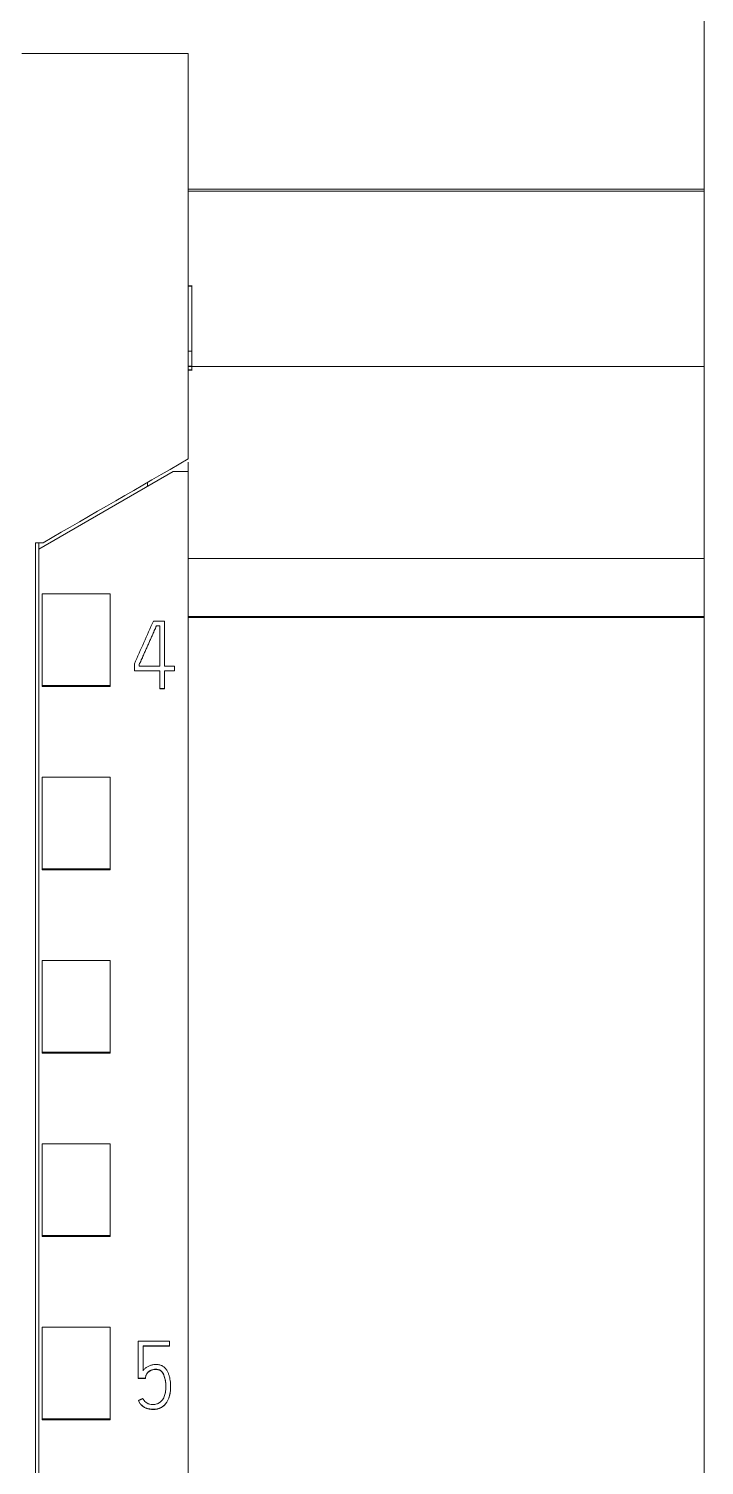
# Model space of a CAD drawing. Header units: millimetres. Extents: x 4134 to 7422, y 1400 to 3585.
# Drawn here: x 5559.15 to 5579.05, y 3331.19 to 3373.5 of the extents above; entities that cross this region are included whole.
import ezdxf

# ---------------------------------------------------------------- set-up
doc = ezdxf.new("R2010")
doc.units = ezdxf.units.MM
doc.layers.add('000-PI-Oprema', color=30, linetype='Continuous', lineweight=5)
doc.layers.add('004-PI-DIN Šina', color=3, linetype='Continuous')

# ---------------------------------------------------------------- blocks, each defined once
blk = doc.blocks.new('S7-1500 AI HS - 6ES7531-7NF10-0AB0')
at = {"layer": '000-PI-Oprema', "color": 0, "linetype": 'ByBlock', "lineweight": 0}
for p, q in [((34.8, 147), (29.9, 147)), ((34.912, 140.15), (34.8, 140.15)), ((34.912, 140.144), (34.8, 140.144)), ((34.9, 138.234), (34.8, 138.234)), ((34.9, 138.234), (34.9, 137.784)), ((34.9, 137.784), (34.8, 137.784)), ((34.8, 137.675), (34.912, 137.675)), ((34.8, 137.672), (34.912, 137.672)), ((30.4, 132.4), (34.35, 134.681)), ((34.8, 134.681), (34.35, 134.681)), ((34.8, 134.961), (34.8, 134.681)), ((34.8, 134.681), (34.8, 21.262)), ((33.6, 134.248), (33.6, 134.365)), ((30.3, 132.586), (30.522, 132.586)), ((30.522, 132.586), (30.3, 132.586)), ((30.4, 132.586), (30.4, 132.4)), ((30.4, 23.585), (30.4, 132.4)), ((30.5, 128.383), (30.5, 131.086)), ((30.5, 131.086), (32.5, 131.086)), ((32.5, 128.383), (32.5, 131.086)), ((33.771, 130.279), (34.101, 130.279)), ((33.863, 130.141), (33.863, 130.135)), ((33.96, 130.141), (33.863, 130.141)), ((33.863, 130.135), (33.96, 130.135)), ((33.96, 128.955), (33.96, 130.141)), ((34.101, 130.279), (34.101, 128.955)), ((33.211, 128.817), (33.211, 129.021)), ((33.211, 128.817), (33.211, 128.81)), ((33.96, 128.817), (33.211, 128.817)), ((33.211, 128.81), (33.96, 128.81)), ((33.349, 128.99), (33.349, 128.955)), ((33.349, 128.955), (33.96, 128.955)), ((33.96, 128.29), (33.96, 128.817)), ((34.101, 128.955), (34.395, 128.955)), ((34.101, 128.817), (34.101, 128.29)), ((34.395, 128.817), (34.101, 128.817)), ((34.101, 128.81), (34.395, 128.81)), ((34.395, 128.955), (34.395, 128.817)), ((34.395, 128.817), (34.395, 128.81)), ((30.5, 128.349), (30.5, 128.383)), ((30.5, 128.383), (32.5, 128.383)), ((30.5, 128.349), (32.5, 128.349)), ((32.5, 128.349), (32.5, 128.383)), ((33.96, 128.29), (33.96, 128.283)), ((34.101, 128.29), (33.96, 128.29)), ((33.96, 128.283), (34.101, 128.283)), ((34.101, 128.29), (34.101, 128.283)), ((30.5, 122.981), (30.5, 125.684)), ((30.5, 125.684), (32.5, 125.684)), ((32.5, 122.981), (32.5, 125.684)), ((30.5, 122.949), (30.5, 122.981)), ((30.5, 122.981), (32.5, 122.981)), ((30.5, 122.949), (32.5, 122.949)), ((32.5, 122.949), (32.5, 122.981)), ((30.5, 117.58), (30.5, 120.283)), ((30.5, 120.283), (32.5, 120.283)), ((32.5, 117.58), (32.5, 120.283)), ((30.5, 117.549), (30.5, 117.58)), ((30.5, 117.58), (32.5, 117.58)), ((30.5, 117.549), (32.5, 117.549)), ((32.5, 117.549), (32.5, 117.58)), ((30.5, 112.178), (30.5, 114.881)), ((30.5, 114.881), (32.5, 114.881)), ((32.5, 112.178), (32.5, 114.881)), ((30.5, 112.178), (32.5, 112.178)), ((30.5, 112.149), (30.5, 112.178)), ((30.5, 112.149), (32.5, 112.149)), ((32.5, 112.149), (32.5, 112.178)), ((30.5, 106.777), (30.5, 109.479)), ((30.5, 109.479), (32.5, 109.479)), ((32.5, 106.777), (32.5, 109.479)), ((33.327, 109.07), (33.327, 107.976)), ((34.251, 109.07), (33.327, 109.07)), ((33.466, 108.197), (33.466, 108.932)), ((33.466, 108.932), (34.251, 108.932)), ((34.251, 108.926), (33.466, 108.926)), ((34.251, 108.932), (34.251, 109.07)), ((34.251, 108.932), (34.251, 108.926)), ((33.327, 107.976), (33.327, 107.97)), ((33.327, 107.976), (33.538, 107.976)), ((33.538, 107.97), (33.327, 107.97)), ((33.538, 107.976), (33.538, 107.97)), ((34.279, 107.712), (34.279, 107.718)), ((33.333, 107.321), (33.333, 107.315)), ((30.5, 106.749), (30.5, 106.777)), ((30.5, 106.777), (32.5, 106.777)), ((30.5, 106.749), (32.5, 106.749)), ((32.5, 106.749), (32.5, 106.777))]:
    blk.add_line(p, q, dxfattribs=at)
at = {"layer": '000-PI-Oprema', "color": 7, "linetype": 'Continuous', "lineweight": 13}
blk.add_ellipse((11.087, 20.05), major_axis=(432.572, 977.483), ratio=0.022444, start_param=1.467725, end_param=1.469021, dxfattribs=at)
at = {"layer": '000-PI-Oprema', "color": 0, "linetype": 'ByBlock', "lineweight": 0}
for points, knots in [([(34.8, 147), (34.8, 145.915), (34.8, 142.31), (34.8, 138.328), (34.8, 135.43), (34.8, 135.056)], [0, 0, 0, 0, 0.272684, 0.906013, 1, 1, 1, 1]), ([(34.9, 140.15), (34.9, 140.15), (34.9, 140.138), (34.9, 140.088), (34.9, 139.995), (34.9, 139.854), (34.9, 139.644), (34.9, 139.416), (34.9, 139.192), (34.9, 138.997), (34.9, 138.865), (34.9, 138.771), (34.9, 138.682), (34.9, 138.596), (34.9, 138.51), (34.9, 138.43), (34.9, 138.333), (34.9, 138.242), (34.9, 138.182), (34.9, 138.147), (34.9, 138.126), (34.9, 138.115), (34.9, 138.111), (34.9, 138.122), (34.9, 138.162), (34.9, 138.206), (34.9, 138.231)], [0, 0, 0, 0, 0.054923, 0.109157, 0.158857, 0.213508, 0.264907, 0.320314, 0.369873, 0.418461, 0.471704, 0.5026, 0.551052, 0.617218, 0.660884, 0.691286, 0.712023, 0.730248, 0.751802, 0.781189, 0.80362, 0.828627, 0.856379, 0.904145, 0.9524, 1, 1, 1, 1]), ([(34.9, 137.784), (34.9, 137.761), (34.9, 137.72), (34.9, 137.681), (34.9, 137.672), (34.9, 137.672), (34.9, 137.672)], [0, 0, 0, 0, 0.351048, 0.67786, 0.983317, 1, 1, 1, 1]), ([(30.3, 23.299), (30.3, 26.64), (30.3, 34.605), (30.3, 47.245), (30.3, 62.731), (30.3, 77.025), (30.3, 91.235), (30.3, 105.802), (30.3, 119.972), (30.3, 129.542), (30.3, 132.586)], [0, 0, 0, 0, 0.091483, 0.21812, 0.346206, 0.515858, 0.610111, 0.736264, 0.916066, 1, 1, 1, 1]), ([(33.863, 130.141), (33.852, 130.117), (33.842, 130.093), (33.82, 130.045), (33.81, 130.021), (33.778, 129.949), (33.757, 129.901), (33.714, 129.805), (33.693, 129.757), (33.65, 129.661), (33.629, 129.613), (33.586, 129.517), (33.564, 129.469), (33.522, 129.374), (33.5, 129.326), (33.457, 129.23), (33.436, 129.182), (33.404, 129.11), (33.393, 129.086), (33.377, 129.05), (33.371, 129.038), (33.36, 129.014), (33.355, 129.002), (33.349, 128.99)], [0, 0, 0, 0, 0.0625, 0.0625, 0.125, 0.125, 0.25, 0.25, 0.375, 0.375, 0.5, 0.5, 0.625, 0.625, 0.75, 0.75, 0.875, 0.875, 0.9375, 0.9375, 0.96875, 0.96875, 1, 1, 1, 1]), ([(33.349, 128.984), (33.355, 128.996), (33.36, 129.008), (33.371, 129.032), (33.377, 129.044), (33.393, 129.08), (33.404, 129.104), (33.436, 129.176), (33.457, 129.224), (33.5, 129.319), (33.522, 129.367), (33.564, 129.463), (33.586, 129.511), (33.629, 129.607), (33.65, 129.655), (33.693, 129.751), (33.714, 129.799), (33.757, 129.895), (33.778, 129.943), (33.81, 130.015), (33.82, 130.039), (33.842, 130.087), (33.852, 130.111), (33.863, 130.135)], [0, 0, 0, 0, 0.03125, 0.03125, 0.0625, 0.0625, 0.125, 0.125, 0.25, 0.25, 0.375, 0.375, 0.5, 0.5, 0.625, 0.625, 0.75, 0.75, 0.875, 0.875, 0.9375, 0.9375, 1, 1, 1, 1]), ([(33.333, 107.321), (33.345, 107.295), (33.359, 107.269), (33.383, 107.233), (33.391, 107.222), (33.41, 107.2), (33.42, 107.189), (33.442, 107.169), (33.453, 107.16), (33.476, 107.143), (33.488, 107.135), (33.513, 107.12), (33.526, 107.113), (33.553, 107.101), (33.566, 107.096), (33.594, 107.087), (33.608, 107.083), (33.636, 107.076), (33.65, 107.073), (33.68, 107.069), (33.694, 107.068), (33.716, 107.066), (33.723, 107.066), (33.738, 107.065), (33.745, 107.065), (33.767, 107.064), (33.782, 107.064), (33.811, 107.065), (33.826, 107.066), (33.855, 107.069), (33.869, 107.072), (33.898, 107.078), (33.912, 107.082), (33.954, 107.095), (33.981, 107.107), (34.02, 107.129), (34.032, 107.137), (34.056, 107.154), (34.067, 107.163), (34.089, 107.182), (34.1, 107.192), (34.12, 107.214), (34.129, 107.225), (34.156, 107.26), (34.172, 107.284), (34.193, 107.322), (34.2, 107.336), (34.212, 107.362), (34.218, 107.376), (34.234, 107.417), (34.243, 107.444), (34.258, 107.5), (34.264, 107.529), (34.27, 107.572), (34.272, 107.586), (34.275, 107.615), (34.276, 107.63), (34.278, 107.674), (34.279, 107.703), (34.278, 107.761), (34.276, 107.819), (34.271, 107.877), (34.263, 107.935), (34.258, 107.963), (34.249, 108.006), (34.245, 108.021), (34.238, 108.049), (34.233, 108.063), (34.22, 108.105), (34.209, 108.132), (34.189, 108.172), (34.182, 108.185), (34.167, 108.21), (34.16, 108.222), (34.134, 108.257), (34.115, 108.279), (34.07, 108.318), (34.046, 108.335), (34.006, 108.354), (33.992, 108.36), (33.964, 108.369), (33.95, 108.372), (33.921, 108.378), (33.906, 108.38), (33.876, 108.382), (33.862, 108.382), (33.832, 108.382), (33.818, 108.381), (33.789, 108.379), (33.774, 108.377), (33.745, 108.373), (33.731, 108.37), (33.702, 108.363), (33.688, 108.358), (33.66, 108.349), (33.646, 108.343), (33.62, 108.331), (33.607, 108.324), (33.582, 108.309), (33.569, 108.3), (33.546, 108.283), (33.534, 108.273), (33.513, 108.253), (33.503, 108.243), (33.484, 108.221), (33.474, 108.209), (33.466, 108.197)], [0, 0, 0, 0, 0.03125, 0.03125, 0.046875, 0.046875, 0.0625, 0.0625, 0.078125, 0.078125, 0.09375, 0.09375, 0.109375, 0.109375, 0.125, 0.125, 0.140625, 0.140625, 0.15625, 0.15625, 0.171875, 0.171875, 0.179687, 0.179687, 0.1875, 0.1875, 0.203125, 0.203125, 0.21875, 0.21875, 0.234375, 0.234375, 0.25, 0.25, 0.28125, 0.28125, 0.296875, 0.296875, 0.3125, 0.3125, 0.328125, 0.328125, 0.34375, 0.34375, 0.375, 0.375, 0.390625, 0.390625, 0.40625, 0.40625, 0.4375, 0.4375, 0.46875, 0.46875, 0.484375, 0.484375, 0.5, 0.5, 0.53125, 0.53125, 0.5625, 0.59375, 0.59375, 0.625, 0.625, 0.640625, 0.640625, 0.65625, 0.65625, 0.6875, 0.6875, 0.703125, 0.703125, 0.71875, 0.71875, 0.75, 0.75, 0.78125, 0.78125, 0.796875, 0.796875, 0.8125, 0.8125, 0.828125, 0.828125, 0.84375, 0.84375, 0.859375, 0.859375, 0.875, 0.875, 0.890625, 0.890625, 0.90625, 0.90625, 0.921875, 0.921875, 0.9375, 0.9375, 0.953125, 0.953125, 0.96875, 0.96875, 0.984375, 0.984375, 1, 1, 1, 1]), ([(33.538, 107.976), (33.539, 107.999), (33.542, 108.022), (33.551, 108.056), (33.555, 108.067), (33.564, 108.088), (33.569, 108.098), (33.582, 108.117), (33.588, 108.127), (33.6, 108.14), (33.604, 108.144), (33.612, 108.153), (33.616, 108.157), (33.637, 108.176), (33.656, 108.189), (33.687, 108.206), (33.697, 108.212), (33.718, 108.221), (33.729, 108.224), (33.762, 108.234), (33.786, 108.238), (33.82, 108.241), (33.832, 108.242), (33.855, 108.241), (33.866, 108.241), (33.901, 108.237), (33.924, 108.233), (33.951, 108.222), (33.957, 108.22), (33.967, 108.215), (33.972, 108.212), (33.987, 108.203), (33.996, 108.196), (34.009, 108.184), (34.013, 108.18), (34.021, 108.172), (34.032, 108.159), (34.042, 108.145), (34.054, 108.125), (34.06, 108.115), (34.07, 108.094), (34.075, 108.084), (34.088, 108.052), (34.096, 108.031), (34.109, 107.987), (34.114, 107.964), (34.121, 107.931), (34.123, 107.919), (34.127, 107.897), (34.132, 107.863), (34.135, 107.829), (34.138, 107.783), (34.139, 107.761), (34.14, 107.693), (34.138, 107.647), (34.131, 107.591), (34.129, 107.579), (34.125, 107.557), (34.123, 107.545), (34.116, 107.511), (34.109, 107.489), (34.095, 107.446), (34.086, 107.424), (34.065, 107.383), (34.053, 107.363), (34.027, 107.326), (34.012, 107.308), (33.987, 107.284), (33.978, 107.276), (33.96, 107.262), (33.951, 107.255), (33.931, 107.243), (33.921, 107.237), (33.9, 107.228), (33.889, 107.223), (33.856, 107.213), (33.833, 107.209), (33.798, 107.206), (33.786, 107.205), (33.763, 107.205), (33.752, 107.205), (33.717, 107.206), (33.694, 107.208), (33.66, 107.215), (33.649, 107.218), (33.627, 107.225), (33.616, 107.229), (33.594, 107.239), (33.584, 107.244), (33.564, 107.256), (33.554, 107.263), (33.527, 107.284), (33.51, 107.3), (33.489, 107.328), (33.483, 107.338), (33.471, 107.358), (33.465, 107.368), (33.46, 107.379)], [0, 0, 0, 0, 0.03125, 0.03125, 0.046875, 0.046875, 0.0625, 0.0625, 0.078125, 0.078125, 0.085937, 0.085937, 0.09375, 0.09375, 0.125, 0.125, 0.140625, 0.140625, 0.15625, 0.15625, 0.1875, 0.1875, 0.203125, 0.203125, 0.21875, 0.21875, 0.25, 0.25, 0.257812, 0.257812, 0.265625, 0.265625, 0.28125, 0.28125, 0.289062, 0.289062, 0.296875, 0.3125, 0.3125, 0.328125, 0.328125, 0.34375, 0.34375, 0.375, 0.375, 0.40625, 0.40625, 0.421875, 0.421875, 0.4375, 0.46875, 0.46875, 0.5, 0.5, 0.5625, 0.5625, 0.578125, 0.578125, 0.59375, 0.59375, 0.625, 0.625, 0.65625, 0.65625, 0.6875, 0.6875, 0.71875, 0.71875, 0.734375, 0.734375, 0.75, 0.75, 0.765625, 0.765625, 0.78125, 0.78125, 0.8125, 0.8125, 0.828125, 0.828125, 0.84375, 0.84375, 0.875, 0.875, 0.890625, 0.890625, 0.90625, 0.90625, 0.921875, 0.921875, 0.9375, 0.9375, 0.96875, 0.96875, 0.984375, 0.984375, 1, 1, 1, 1]), ([(34.139, 107.713), (34.139, 107.718), (34.139, 107.723), (34.139, 107.751), (34.138, 107.773), (34.135, 107.819), (34.133, 107.841), (34.125, 107.909), (34.117, 107.954), (34.097, 108.02), (34.09, 108.042), (34.072, 108.085), (34.062, 108.105), (34.044, 108.135), (34.038, 108.144), (34.023, 108.163), (34.016, 108.172), (33.999, 108.187), (33.99, 108.195), (33.975, 108.204), (33.97, 108.207), (33.959, 108.213), (33.954, 108.215), (33.938, 108.221), (33.927, 108.225), (33.904, 108.23), (33.892, 108.232), (33.869, 108.234), (33.857, 108.235), (33.834, 108.235), (33.823, 108.235), (33.799, 108.233), (33.788, 108.232), (33.765, 108.228), (33.731, 108.22), (33.699, 108.207), (33.668, 108.19), (33.658, 108.184), (33.639, 108.17), (33.63, 108.163), (33.613, 108.148), (33.605, 108.139), (33.593, 108.126), (33.589, 108.121), (33.582, 108.112), (33.579, 108.107), (33.57, 108.093), (33.564, 108.082), (33.555, 108.061), (33.551, 108.05), (33.542, 108.016), (33.539, 107.993), (33.538, 107.97)], [0, 0, 0, 0, 0.013624, 0.013624, 0.075273, 0.075273, 0.136921, 0.136921, 0.260218, 0.260218, 0.321867, 0.321867, 0.383515, 0.383515, 0.414339, 0.414339, 0.445164, 0.445164, 0.475988, 0.475988, 0.4914, 0.4914, 0.506812, 0.506812, 0.537636, 0.537636, 0.568461, 0.568461, 0.599285, 0.599285, 0.630109, 0.630109, 0.660933, 0.660933, 0.691758, 0.753406, 0.753406, 0.78423, 0.78423, 0.815055, 0.815055, 0.845879, 0.845879, 0.861291, 0.861291, 0.876703, 0.876703, 0.907527, 0.907527, 0.938352, 0.938352, 1, 1, 1, 1]), ([(34.279, 107.712), (34.279, 107.69), (34.278, 107.669), (34.276, 107.619), (34.273, 107.59), (34.267, 107.547), (34.265, 107.532), (34.26, 107.504), (34.256, 107.489), (34.246, 107.447), (34.237, 107.419), (34.216, 107.364), (34.204, 107.337), (34.177, 107.285), (34.161, 107.261), (34.135, 107.226), (34.126, 107.214), (34.106, 107.193), (34.096, 107.182), (34.063, 107.152), (34.04, 107.135), (34.002, 107.112), (33.989, 107.105), (33.962, 107.093), (33.948, 107.087), (33.907, 107.073), (33.878, 107.066), (33.834, 107.06), (33.819, 107.059), (33.79, 107.058), (33.775, 107.058), (33.746, 107.059), (33.731, 107.059), (33.702, 107.061), (33.688, 107.062), (33.658, 107.066), (33.644, 107.068), (33.615, 107.075), (33.601, 107.079), (33.573, 107.087), (33.559, 107.093), (33.532, 107.104), (33.519, 107.111), (33.493, 107.126), (33.481, 107.134), (33.457, 107.151), (33.445, 107.161), (33.423, 107.18), (33.413, 107.191), (33.394, 107.213), (33.385, 107.225), (33.359, 107.262), (33.345, 107.288), (33.333, 107.315)], [0, 0, 0, 0, 0.044434, 0.044434, 0.104157, 0.104157, 0.134018, 0.134018, 0.16388, 0.16388, 0.223602, 0.223602, 0.283325, 0.283325, 0.343048, 0.343048, 0.37291, 0.37291, 0.402771, 0.402771, 0.462494, 0.462494, 0.492355, 0.492355, 0.522217, 0.522217, 0.58194, 0.58194, 0.611801, 0.611801, 0.641663, 0.641663, 0.671524, 0.671524, 0.701386, 0.701386, 0.731247, 0.731247, 0.761108, 0.761108, 0.79097, 0.79097, 0.820831, 0.820831, 0.850693, 0.850693, 0.880554, 0.880554, 0.910416, 0.910416, 0.940277, 0.940277, 1, 1, 1, 1])]:
    blk.add_open_spline(points, degree=3, knots=knots, dxfattribs=at)
blk.add_open_spline([(34.8, 135.056), (33.374, 134.232), (31.948, 133.409), (30.522, 132.586)], degree=3, dxfattribs=at)
blk.add_rational_spline([(33.46, 107.379), (33.397, 107.35), (33.333, 107.321)], [0.500000038028, 0.499999961972, 0.500000038028], degree=2, dxfattribs=at)

msp = doc.modelspace()

# ---------------------------------------------------------------- linework, layer by layer
at = {"layer": '004-PI-DIN Šina', "color": 0, "linetype": 'ByBlock', "lineweight": 0}
for p, q in [((5579.048, 3380.278), (5579.048, 3368.778)), ((5579.048, 3368.778), (5563.848, 3368.778)), ((5579.048, 3368.717), (5563.848, 3368.717)), ((5579.048, 3368.717), (5579.048, 3368.778)), ((5579.048, 3368.717), (5579.048, 3363.554)), ((5579.048, 3363.554), (5563.848, 3363.554)), ((5579.048, 3363.554), (5579.048, 3357.896)), ((5579.048, 3357.896), (5563.848, 3357.896)), ((5579.048, 3357.896), (5579.048, 3356.501)), ((5579.048, 3356.501), (5579.048, 3356.187)), ((5579.048, 3356.187), (5563.848, 3356.187)), ((5563.848, 3356.166), (5579.048, 3356.166)), ((5579.048, 3356.166), (5579.048, 3356.187)), ((5579.048, 3356.166), (5579.048, 3310.928))]:
    msp.add_line(p, q, dxfattribs=at)

# ---------------------------------------------------------------- block references
at = {"layer": '000-PI-Oprema', "color": 0, "linetype": 'ByBlock', "lineweight": 0}
msp.add_blockref('S7-1500 AI HS - 6ES7531-7NF10-0AB0', (5529.048, 3225.778), dxfattribs=at)

doc.saveas('drawing.dxf')
